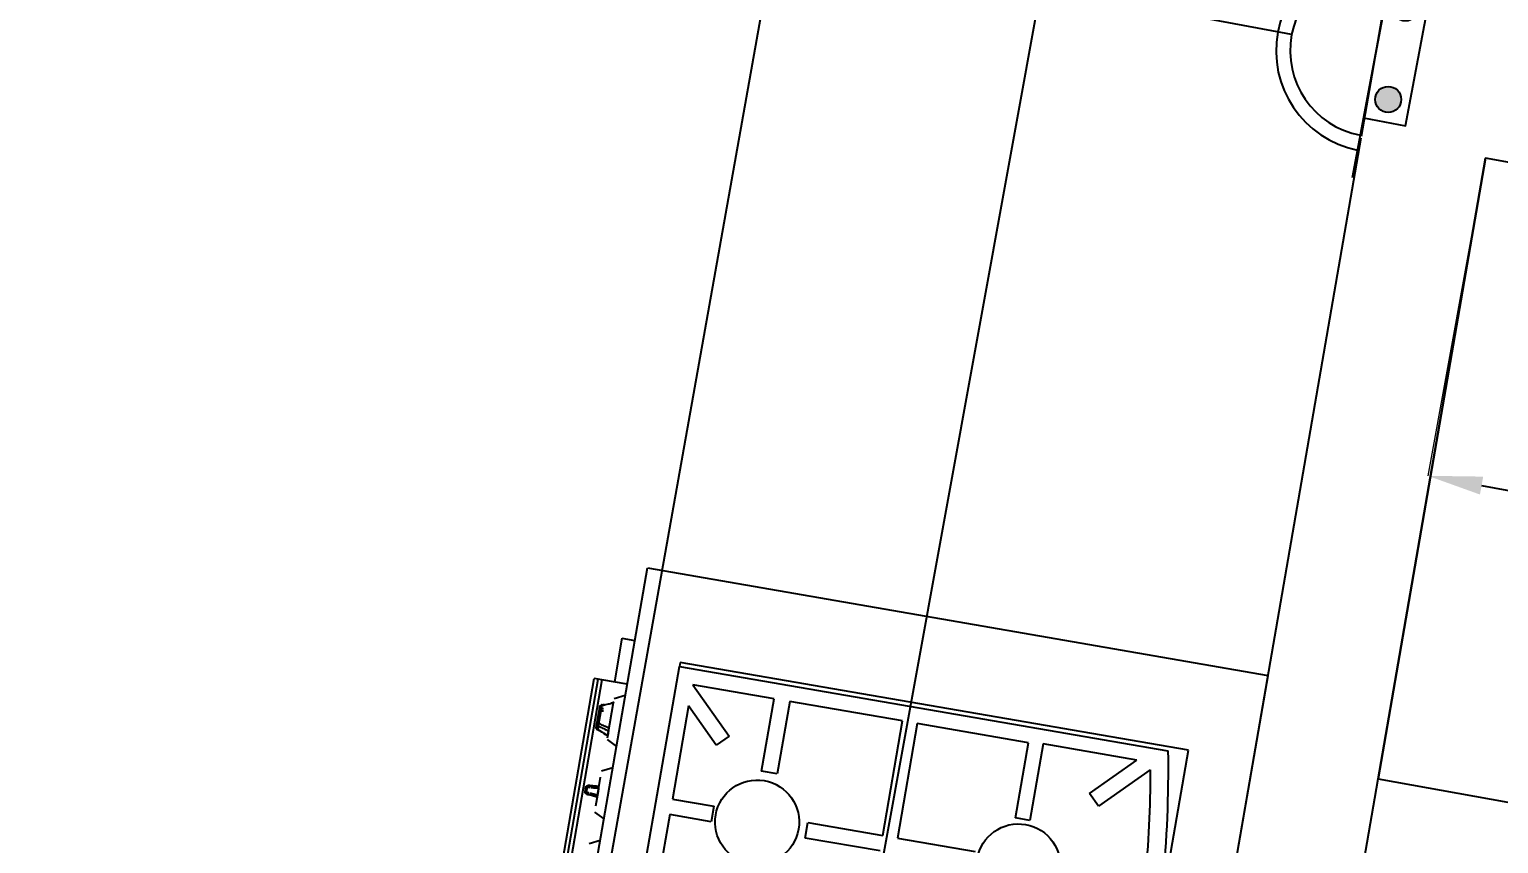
# Model space of a CAD drawing. Extents: x -678889171 to 586587, y -792238163 to 335485.
# Drawn here: x 49044 to 50443, y 32739 to 33514 of the extents above; entities that cross this region are included whole.
import ezdxf
from ezdxf import colors
from ezdxf.entities.mleader import LeaderData, LeaderLine
from ezdxf.math import Vec2, Vec3

# ---------------------------------------------------------------- set-up
doc = ezdxf.new("R2010")
doc.units = 0
doc.header["$MEASUREMENT"] = 0
doc.layers.get('Defpoints').update_dxf_attribs({"color": 252})
for name, color, linetype in [('1', 8, 'Continuous'), ('E-POW-BLOCK', 4, 'Continuous'), ('E-TEXT', 3, 'Continuous'), ('XR-A-9TH-FLOOR$0$A-WALL', 252, 'Continuous'), ('XR-Typ33 8th to11Th$0$XR-A-TYP-8-9-10$0$A-EQPM', 252, 'Continuous'), ('XR-Typ33 8th to11Th$0$XR-A-TYP-8-9-10$0$A-FURN-SANT', 252, 'Continuous'), ('XR-Typ33 8th to11Th$0$XR-A-TYP-8-9-10$0$A-WALL', 252, 'Continuous')]:
    doc.layers.add(name, color=color, linetype=linetype)
doc.styles.get("Standard").update_dxf_attribs({"font": 'arial.ttf'})
doc.styles.add('Work$0$E-M.MODUL', font='romans.shx', dxfattribs={"width": 0.8})
doc.dimstyles.new('Work$0$S-DIM', dxfattribs={"dimscale": 500, "dimtxt": 0.2065, "dimasz": 0.104, "dimexe": 0, "dimexo": 0, "dimgap": 0, "dimtad": 0, "dimdec": 0, "dimzin": 0, "dimdsep": 46, "dimtxsty": 'Work$0$E-M.MODUL', "dimcen": 0.25, "dimclrd": 5, "dimclre": 5, "dimclrt": 1, "dimadec": 0, "dimazin": 0, "dimtfac": 1, "dimtdec": 0, "dimtofl": 0, "dimtmove": 0, "dimatfit": 3, "dimfxl": 1, "dimtolj": 1, "dimtzin": 0, "dimlwe": 13, "dimarcsym": 0})

# ---------------------------------------------------------------- blocks, each defined once
blk = doc.blocks.new('SO1 WP')
at = {"layer": 'E-POW-BLOCK'}
h = blk.add_hatch(color=3, dxfattribs=at)
h.dxf.hatch_style = 1
edge = h.paths.add_edge_path()
edge.add_arc((-0.1064295025979398, -0.0481463273482458), 0.03025259035537483, 0, 360)
at = {"layer": 'E-POW-BLOCK', "color": 3}
for p, q in [((1.4210854715202e-14, 0.2000001000000591), (0, 0.4500002250000605)), ((-0.3000001499999954, 7.105427357601002e-14), (0.3000001499999954, 1.598721155460225e-14))]:
    blk.add_line(p, q, dxfattribs=at)
blk.add_lwpolyline([(0.1593095883453804, 4.352074256530614e-14), (-0.1593095883453804, 4.352074256530614e-14), (-0.1593095883453804, -0.09876317676643558), (0.1593095883453804, -0.09876317676643558)], close=True, dxfattribs=at)
for centre in [(-0.1064295025979398, -0.0481463273482458), (0.1096454942411166, -0.0481463273482458)]:
    blk.add_circle(centre, 0.03025259035537483, dxfattribs=at)
for centre, radius, start, end in [((0, -0.002806461197749854), 0.2353418572437975, 0.6832706906615592, 179.3167293093385), ((0, 1.598721155460225e-14), 0.2000001000000002, 0, 180)]:
    blk.add_arc(centre, radius, start, end, dxfattribs=at)
blk = doc.blocks.new('*D3196')
at = {"layer": '1', "color": 5, "lineweight": 13, "transparency": 16777216}
for p, q in [((50430.66749026506, 33391.5915478285), (50375.68461526021, 33088.95518545229)), ((51875.00279952738, 33129.18518280766), (51820.01992452253, 32826.54882043145))]:
    blk.add_line(p, q, dxfattribs=at)
at = {"layer": '1', "color": 5, "lineweight": -2, "transparency": 16777216}
for p, q in [((50426.84709735199, 33079.66000249509), (50485.43506506732, 33069.0157597465)), ((51768.85744243075, 32835.84400338867), (50760.2038310705, 33019.09586050581))]:
    blk.add_line(p, q, dxfattribs=at)
at = {"layer": '1', "color": 5, "transparency": 16777216}
for points in [[(50428.39629451152, 33088.18708284372), (50425.29790019245, 33071.13292214646), (50375.68461526021, 33088.95518545229)], [(51770.40663959028, 32844.37108373729), (51767.30824527122, 32827.31692304004), (51820.01992452253, 32826.54882043145)]]:
    blk.add_solid(points, dxfattribs=at)
at = {"layer": 'Defpoints', "color": 0, "transparency": 16777216}
for p in [(50430.66749026506, 33391.5915478285), (51875.00279952738, 33129.18518280766, -1.095804525786096e-07), (51820.01992452253, 32826.54882043145)]:
    blk.add_point(p, dxfattribs=at)
at = {"layer": '1', "color": 1, "transparency": 16777216, "insert": (50622.81944806892, 33044.05581012616), "char_height": 103.25, "attachment_point": 5, "rotation": 349.70283580217125, "style": 'Work$0$E-M.MODUL'}
blk.add_mtext('\\A1;1450', dxfattribs=at)
blk = doc.blocks.new('XR-Typ33 8th to11Th$0$XR-A-TYP-8-9-10$0$A$C06567A49')
at = {"layer": 'XR-Typ33 8th to11Th$0$XR-A-TYP-8-9-10$0$A-EQPM'}
for p, q in [((600, 449.9999999999964), (-7.275957614183426e-12, 449.9999999999964)), ((0, -450.0000000000036), (0, 450.0000000000036)), ((600, -450.0000000000036), (600, 449.9999999999964)), ((600, -450.0000000000036), (600, 450)), ((612.4956531715143, 379.9999999999964), (600, 379.9999999999964)), ((612.4956531715143, 379.9999999999964), (612.4956531715143, 337.7388403562254)), ((62.71213462745072, 110.3748900793835), (62.71213462745072, 366.7328205942176)), ((62.71213462745072, 366.7328205942176), (553.9545048757573, 366.732820594214)), ((553.9545048757573, 366.732820594214), (553.9545048757573, 362.8345349078736)), ((553.9545048757573, 362.83453490787), (81.82405292457406, 362.8345349078627)), ((553.95450487575, -361.4915974415235), (553.9545048757573, 362.83453490787)), ((95.31088592138258, 342.1508063353722), (137.8302073770974, 299.6314848796574)), ((148.4368090948992, 310.2380865974555), (109.5459361296307, 349.1289595627168)), ((109.5459361296307, 349.1289595627168), (200.1101176174343, 349.1289595627168)), ((200.1101176174343, 349.1289595627168), (200.1101176174343, 275.2705157667806)), ((213.8156929625984, 275.2705157667842), (213.8156929625911, 347.83453490787)), ((213.8156929625911, 347.83453490787), (321.4356354318952, 347.83453490787)), ((321.4356354318952, 347.83453490787), (321.4356354319025, 237.2279331900681)), ((335.7159935198579, 237.2279331900681), (335.7159935198652, 347.83453490787)), ((335.7159935198652, 347.83453490787), (444.7654941674118, 347.83453490787)), ((444.7654941674118, 347.83453490787), (444.7654941674191, 277.83453490787)), ((459.7654941674191, 277.83453490787), (459.7654941674118, 347.83453490787)), ((459.7654941674118, 347.83453490787), (538.4047468212957, 347.83453490787)), ((538.4047468212957, 347.83453490787), (495.9499181184365, 305.3797062050107)), ((600, 337.73884035624), (624.5425033086649, 337.7388403562363)), ((624.5425033086649, 337.7388403562363), (628.0804822320424, 337.7388403562327)), ((624.5425033086649, 337.7388403562363), (624.5425033086722, -342.5933117551831)), ((628.0804822320424, 337.73884035624), (632.1096163554539, 337.73884035624)), ((628.0804822320351, -342.5933117551795), (628.0804822320424, 337.73884035624)), ((632.1096163554539, -342.5933117551795), (632.1096163554612, 337.7388403562363)), ((632.1096163554539, -342.5933117551795), (632.1096163554612, 337.7388403562363)), ((632.1096163554976, -342.593311755325), (632.1096163554976, 337.7388403560872)), ((506.5565198362237, 294.7731044872162), (538.95450487575, 327.1710895267424)), ((538.95450487575, 327.1710895267424), (538.9545048757645, 237.2279331900681)), ((600.0000000000291, 326.7429066953628), (610.0000000000291, 321.8184777944589)), ((137.8302073770974, 299.6314848796574), (148.4368090948992, 310.2380865974555)), ((609.9999999999927, 288.1923739138037), (610, 318.1926362245686)), ((619.6742752326027, 310.7414436574945), (618.4649946300924, 311.0804872158005)), ((620.1743114854835, 296.284258473559), (620.1743114854908, 313.7694900238312)), ((622.0000000000437, 312.3606579708248), (622.0000000000437, 294.8754264207855)), ((622, 309.3660979610577), (621.9999999999927, 312.360657970934)), ((621.9999999999927, 312.360657970934), (622, 294.8754264209092)), ((621.9999999999927, 291.8808664110365), (622, 309.3660979610577)), ((495.9499181184365, 305.3797062050107), (506.5565198362237, 294.7731044872162)), ((620.1743114854835, 296.284258473559), (620.1743114854908, 290.4720343581466)), ((620.8835632997288, 290.4161839924091), (620.8835632997288, 293.8390764279575)), ((622, 294.8754264209165), (621.9999999999927, 291.8808664110402)), ((610.0000000000291, 282.4230465872788), (600.0000000000364, 277.4986176863713)), ((610, 290.7867385886093), (610, 286.0105198284109)), ((609.9999999999927, 288.1923739138037), (609.9999999999927, 290.6060090928477)), ((609.9999999999927, 288.1923739138037), (610, 283.9224459075995)), ((200.1101176174343, 275.2705157667806), (213.8156929625984, 275.2705157667842)), ((444.7654941674191, 277.83453490787), (459.7654941674191, 277.83453490787)), ((600.0000000000291, 256.7429066953373), (610.0000000000291, 251.8184777944334)), ((609.9999999999927, 232.1207621909853), (609.9999999999927, 246.0574727838357)), ((321.4356354319025, 237.2279331900681), (246.4356354319025, 237.2279331900681)), ((408.0786557545434, 237.2279331900681), (335.7159935198579, 237.2279331900681)), ((408.0786557545362, 222.2279331900718), (408.0786557545434, 237.2279331900681)), ((538.9545048757645, 237.2279331900681), (498.9545048757573, 237.2279331900681)), ((498.9545048757573, 237.2279331900681), (498.9545048757573, 222.2279331900718)), ((610, 235.4980588647559), (610, 228.7434655172146)), ((610, 235.27667338213), (609.9999999999927, 232.1207621909853)), ((609.9999999999927, 235.2107904845434), (610, 229.0305681332138)), ((609.9999999999927, 232.1207621909853), (609.9999999999927, 218.1923739138001)), ((610, 228.9677522440725), (609.9999999999927, 232.1207621909853)), ((620.8835632997216, 229.7004117385368), (620.8835632997288, 234.5411126434337)), ((620.8835632997288, 234.5411126434337), (620.8835632997216, 229.7004117385368)), ((621.9999999999927, 234.238235880639), (621.9999999999927, 230.0032885013316)), ((621.9999999999927, 230.0032885013316), (621.9999999999927, 234.238235880639)), ((335.7159935198579, 222.2279331900718), (408.0786557545362, 222.2279331900718)), ((498.9545048757573, 222.2279331900718), (538.9545048757573, 222.2279331900718)), ((538.9545048757573, 222.2279331900718), (538.9545048757573, 137.2279331900718)), ((610.0000000000364, 212.423046587257), (600.0000000000291, 207.4986176863567)), ((600.0000000000364, 186.7429066953664), (610.0000000000364, 181.8184777944589))]:
    blk.add_line(p, q, dxfattribs=at)
at = {"layer": 'XR-Typ33 8th to11Th$0$XR-A-TYP-8-9-10$0$A-EQPM', "flags": 128}
for points in [[(610.0000000150903, 318.2310045534941), (611.2092864764345, 317.7415744408463), (612.4185724722993, 317.2521279267567)], [(620.1743036732078, 313.7694931827937), (619.0438273522668, 314.226824792142), (617.9133520559626, 314.6841547265176), (616.7828735839576, 315.1414848342029), (615.6523956914607, 315.5988137213317), (614.5219173785226, 316.0561419002115), (613.3914385670505, 316.5134694943408), (612.260959391424, 316.9707965306043), (611.1304798645506, 317.4281230692613), (610.0000000128275, 317.885449162739)], [(617.9133520468531, 308.5921874062733), (619.0438279293958, 308.274728361499), (620.1743045372714, 307.9572678551194)], [(618.4649943843979, 314.804572614019), (619.6742747681783, 314.314977255086), (620.8835554875986, 313.825343514869)], [(610.0000000095097, 293.4271430282824), (611.1304799566715, 293.744597528872), (612.2609595798203, 294.0620525149825), (613.3914388652556, 294.3795080441669), (614.5219177736362, 294.6969641735741), (615.6523961684725, 295.0144209450918), (616.7828746349114, 295.3318786148047), (617.913352046613, 295.6493369757591), (619.0438279291047, 295.9667960205443), (620.174304536944, 296.2842565269311)], [(620.8835563514949, 293.8390743249438), (619.6742752330465, 293.500080724607), (618.464994630478, 293.1610371662828), (617.2557115803502, 292.8219489670773), (616.0464275171325, 292.4828217641625), (614.8371432766435, 292.1436603195143), (613.6278582404702, 291.8044681988467), (612.4185726599753, 291.4652487456005), (611.2092865678351, 291.1260047102151), (610.0000000107684, 290.786738611765)], [(610.0000000150903, 286.0105198284764), (611.2092864764127, 286.4999499411169), (612.4185724722411, 286.989396455192), (613.6278579546197, 287.478861315325), (614.8371428790706, 287.9683465926755), (616.046427141082, 288.4578546834564), (617.2557103771542, 288.9473883692881), (618.4649943841941, 289.4369517678679), (619.6742747679455, 289.92654712679), (620.8835554873294, 290.4161808669996)], [(614.5219173785808, 288.1853824817772), (613.3914385670869, 287.7280548876479), (612.2609593914531, 287.2707278513808), (611.1304798645651, 286.8134013127165), (610.0000000128202, 286.3560752192316)], [(620.1743036733242, 290.4720311992278), (619.0438273523541, 290.0146995898722), (617.9133520560426, 289.5573696554893), (616.7828735840303, 289.1000395477968), (615.6523956915189, 288.6427106606679)], [(610.0000000095097, 237.1207621901522), (611.1304799566788, 237.0218580104338), (612.2609595798276, 236.9229538590589), (613.3914388652483, 236.8240497372353), (614.521917773629, 236.7251456483973), (615.6523961684725, 236.6262416044883), (616.7828746349114, 236.5273375543147), (617.9133520466057, 236.4284335964221), (619.043827929112, 236.3295297723089), (620.174304536944, 236.230625884742)], [(620.1743036732078, 236.2306259603138), (619.0438273522595, 236.3295298227786), (617.9133520559626, 236.4284335955999), (616.7828735839576, 236.527337646261), (615.6523956914607, 236.6262416462159), (614.5219173785226, 236.7251456829654), (613.3914385670432, 236.8240497633269), (612.260959391424, 236.9229538755426), (611.1304798645579, 237.0218580184919), (610.0000000128275, 237.1207621898611)], [(617.2557115803575, 234.8604899336206), (616.0464275171253, 234.9668435969616), (614.8371432766435, 235.0731547290779), (613.627858240463, 235.1794280506401), (612.4185726599753, 235.2856676234042), (611.2092865678351, 235.3918768628464), (610.0000000107684, 235.4980588889557)], [(610.0000000150831, 235.4980588733124), (611.2092864764418, 235.3918768693584), (612.4185724722993, 235.2856676858573), (613.627857954707, 235.179428118583), (614.8371428791797, 235.0731547593205), (616.0464271412275, 234.9668436372704)], [(610.0000000150903, 228.7434655086654), (611.2092864764127, 228.8496475126049), (612.4185724722411, 228.9558566961095), (613.6278579546197, 229.062096263373), (614.8371428790633, 229.1683696226428), (616.0464271410892, 229.2746807446856), (617.2557103771542, 229.3810343742553)], [(616.0464275168415, 229.2746807849799), (614.8371432764252, 229.168369652878), (613.6278582402956, 229.0620963313195), (612.4185726598589, 228.9558567585591), (611.2092865677841, 228.8496475191205), (610.0000000107757, 228.7434654930221)], [(620.1743036733242, 228.0108984216713), (619.0438273523541, 227.9119945591992), (617.9133520560499, 227.8130907863779), (616.7828735840376, 227.7141867357241), (615.6523956915262, 227.6152827357582), (614.5219173785736, 227.5163786990124), (613.3914385670796, 227.4174746186509), (612.2609593914531, 227.3185705064279), (611.1304798645651, 227.2196663634786), (610.0000000128202, 227.1207621921094)], [(610.0000000095097, 227.120762191822), (611.1304799567151, 227.2196663715404), (612.2609595798931, 227.3185705229225), (613.3914388653648, 227.4174746447461), (614.5219177737745, 227.5163787335878), (615.6523961686544, 227.6152827774968), (616.7828746351297, 227.7141868276776), (617.9133520468604, 227.8130907855775), (619.043827929403, 227.9119946096871), (620.1743045372641, 228.0108984972576)], [(620.8835563515022, 234.5411130566972), (619.6742752330538, 234.6476318416171), (618.4649946304926, 234.7540881541718)], [(618.4649943844051, 234.7540881868299), (619.6742747681783, 234.6476320041293), (620.8835554875986, 234.5411132706577)], [(618.4649943842014, 229.4874361951261), (619.6742747679382, 229.5938923778194), (620.883555487344, 229.7004111112874)], [(620.8835563509929, 229.7004113252333), (619.6742752325954, 229.5938925403134), (618.4649946300851, 229.487436227766)]]:
    blk.add_lwpolyline(points, dxfattribs=at)
at = {"layer": 'XR-Typ33 8th to11Th$0$XR-A-TYP-8-9-10$0$A-EQPM'}
for centre, radius, start, end in [((1206.254560800466, 150.7586885774544), 1144.255273808596, 169.3190659346465, 182.0225397908315), ((1208.228911062797, 150.7586885774581), 1129.255273808596, 170.2421079622396, 175.6084535352456), ((203.385794225127, 230.6730134661375), 40.00000000000007, 90.00000000041689, 270.0000000004169), ((203.385794225127, 230.6730134661375), 40.00000000000003, 270.0000000004169, 90.00000000041689), ((455.7780343120394, 229.4230134661375), 40.00000000000001, 90.00000000041689, 270.0000000004169), ((455.7780343120394, 229.4230134661375), 40.00000000000003, 270.0000000004169, 90.00000000041689), ((619.9999999999927, 234.238235880639), 2.000000000000003, 0, 85.00000000390091), ((619.9999999999927, 234.238235880639), 2.000000000000017, 0, 85.00000000724144), ((619.999999999658, 230.0032885013024), 2.000000000000023, 275.0000000094975, 8.337633264175721e-10), ((620, 230.0032885013316), 1.99999999999994, 274.9999999998731, 0)]:
    blk.add_arc(centre, radius, start, end, dxfattribs=at)
for centre, major_axis, ratio, start_param, end_param in [((620, 312.3606579702937), (-1.999999999999943, 5.551115123125626e-17), 0.7071067815247917, 3.141592654044306, 4.62512251785464), ((619.999999999658, 309.366097961145), (-1.99999999999993, 5.55111512312559e-17), 0.7071067811835923, 2.399827721814815, 3.141592654032006), ((619.9999999999927, 312.360657970934), (-1.999999999999906, 5.551115123125523e-17), 0.816322320672949, 3.141592653589823, 3.698198984577707), ((620, 309.366097961054), (-1.999999999999943, 5.551115123125626e-17), 0.5775966315443832, 3.141592653592544, 3.698198984721603), ((619.9999999999927, 294.8754264207491), (-1.999999999999984, 5.55111512312574e-17), 0.7071067811859201, 3.141592653596581, 4.625122517907846), ((619.9999999999927, 294.8754264209165), (-1.999999999999943, 4.56901183554232e-12), 0.5775966315440705, 2.028379991614954, 3.141592653590396), ((620, 291.8808664116659), (-1.999999999999943, 1.247083991628948e-09), 0.7071067815148441, 1.658062789835036, 3.141592654030556), ((619.9999999999927, 291.8808664110365), (-1.999999999999928, 5.551115123125584e-17), 0.8163223206725782, 2.028379991468563, 3.141592653589336), ((619.9999999999927, 234.2382358806426), (-1.999999999999947, 5.551115123125637e-17), 0.1688045536263325, 3.14159265358499, 4.254805315564832), ((619.9999999999927, 234.2382358806426), (-1.999999999999943, 3.728295450144864e-12), 0.1688045536265056, 3.141592653590812, 4.254805315566264), ((619.9999999999927, 230.0032885013279), (-1.999999999999943, 5.551115123125626e-17), 0.1688045536261788, 2.02837999133135, 3.141592653597197), ((620, 230.0032885013316), (-1.999999999999928, 5.551115123125584e-17), 0.168804553625729, 2.028379991469087, 3.141592653591893)]:
    blk.add_ellipse(centre, major_axis=major_axis, ratio=ratio, start_param=start_param, end_param=end_param, dxfattribs=at)
for points in [[(610, 317.8854491679922), (609.9999999999927, 318.2633918604952), (609.9999999999927, 318.6989271172606), (610, 318.4937621175413), (610, 318.2310045535596)], [(620.1743036733606, 313.7694931827355), (620.307152194473, 313.9565933660742), (620.560213479308, 314.2294584842639), (620.8233832181431, 314.2501819007666), (620.8846479928179, 314.0020685067175), (620.8835554875986, 313.825343514869)], [(620.8835563512112, 293.839074324871), (620.8846488551426, 294.0897727316187), (620.8233841091278, 294.6653665441736), (620.5602143656215, 295.5726577860005), (620.3071530573143, 296.0807193088222), (620.1743045369876, 296.284256526942)], [(610, 290.7867385886093), (609.9999999999927, 291.2884133996813), (610, 291.75928450832), (610, 292.1993519145253)], [(610, 285.6879659906299), (609.9999999999927, 285.6976866979057), (610, 285.8052046438279), (610, 286.0105198284109)], [(620.1743036731059, 290.4720311991368), (620.3071521942184, 290.2849310157872), (620.5602134790533, 290.0120658976048), (620.8233832178739, 289.991342481102), (620.8846479925705, 290.2394558751585), (620.8835554873294, 290.4161808669996)], [(610, 235.4980588647559), (609.9999999999927, 236.0363192189943), (609.9999999999927, 236.4406746733039), (610, 236.7111252276773)], [(610, 227.5478650813566), (609.9999999999927, 227.81831563573), (609.9999999999927, 228.2168491143493), (610, 228.7434655172146)], [(620.1743036733606, 236.2306259602956), (620.307152194473, 236.2190032207327), (620.5602134793226, 236.0526942823744), (620.8233832181359, 235.4257961925505), (620.8846479928325, 234.8433472545184), (620.8835554875914, 234.541113270654)], [(620.8835563512112, 234.541113056719), (620.8846488551571, 234.8433470378332), (620.8233841091351, 235.4257960499162), (620.5602143656288, 236.0526941863973), (620.3071530573288, 236.2190031452446), (620.1743045369876, 236.2306258847348)], [(620.8835563514076, 229.700411325266), (620.884648855339, 229.3981773441374), (620.8233841093097, 228.8157283320434), (620.5602143657961, 228.1888301955732), (620.3071530574962, 228.0225212367404), (620.1743045371695, 228.0108984972503)], [(620.1743036731059, 228.0108984216531), (620.3071521942256, 228.022521161216), (620.5602134790606, 228.1888300995743), (620.8233832178812, 228.8157281893982), (620.8846479925633, 229.3981771274339), (620.883555487344, 229.7004111112874)]]:
    blk.add_open_spline(points, degree=3, dxfattribs=at)
blk = doc.blocks.new('XR-Typ33 8th to11Th')
at = {"layer": 'XR-Typ33 8th to11Th$0$XR-A-TYP-8-9-10$0$A-EQPM'}
for points, elevation in [([(52903.05935174975, 20557.87235525722), (52309.70113925747, 17291.64396294343)], -1.805031662313848e-07), ([(52320.93825732613, 20054.01365024004), (52542.65447688878, 20014.00401049836), (52170.49338669377, 17925.91108111767)], 3.606036432077129e-09)]:
    blk.add_lwpolyline(points, dxfattribs=dict(at, elevation=elevation))
at = {"layer": 'XR-Typ33 8th to11Th$0$XR-A-TYP-8-9-10$0$A-FURN-SANT', "ltscale": 0.5, "elevation": -1.095804566946589e-07}
blk.add_lwpolyline([(53128.81100340118, 19278.28269475626), (54739.37675537042, 18988.45751630614), (54845.0039279425, 19576.26241481671), (53231.10213931434, 19869.47556221922)], close=True, dxfattribs=at)
at = {"layer": 'XR-Typ33 8th to11Th$0$XR-A-TYP-8-9-10$0$A-WALL'}
for p, q in [((53112.93192920931, 19890.35579656402), (53235.7921707946, 20600.42806110182)), ((52632.31471456335, 17112.62274333228), (53112.65790578113, 19888.77207481899)), ((52771.03081616019, 17210.48773942399), (53231.10213931434, 19869.47556221922))]:
    blk.add_line(p, q, dxfattribs=at)
at = {"layer": 'XR-Typ33 8th to11Th$0$XR-A-TYP-8-9-10$0$A-EQPM', "xscale": -1, "rotation": 350.1835887734259}
blk.add_blockref('XR-Typ33 8th to11Th$0$XR-A-TYP-8-9-10$0$A$C06567A49', (52947.35062198266, 18933.37661216331, -1.095804566946589e-07), dxfattribs=at)

msp = doc.modelspace()

# ---------------------------------------------------------------- block references
at = {"layer": 'XR-A-9TH-FLOOR$0$A-WALL'}
msp.add_blockref('XR-Typ33 8th to11Th', (-2800.434649049275, 13522.11598560929), dxfattribs=at)

# ---------------------------------------------------------------- next in the draw order: block references
at = {"layer": 'E-POW-BLOCK', "xscale": 410.199535128542, "yscale": 410.199535128542, "zscale": 410.199535128542, "rotation": 79.37101415274812}
msp.add_blockref('SO1 WP', (50326.58909286713, 33493.91558527731, 1.095804533012715e-07), dxfattribs=at)

# ---------------------------------------------------------------- next in the draw order: dimensions: what is measured, and where the dimension line sits
at = {"layer": '1', "color": 2}
dim = msp.add_linear_dim(base=(51820.01992452253, 32826.54882043145), p1=(50430.66749026506, 33391.5915478285), p2=(51875.00279952739, 33129.18518280766, -1.095804525786096e-07), angle=349.70283580217125, text='1450', dimstyle='Work$0$S-DIM', dxfattribs=at)
dim.commit()
dim.dimension.update_dxf_attribs({"geometry": '*D3196', "text_midpoint": (50622.81944806892, 33044.05581012616), "dimtype": 161})

# ---------------------------------------------------------------- next in the draw order: leaders
at = {"layer": 'E-TEXT', "color": 30}
ml = msp.add_multileader_mtext('Standard', dxfattribs=at)
ml.set_content('\\C30;CT7/DP-T-8 {\\A1;3(1x3)mm\\H0.7x;\\S2^ ;\\H1.42857x; \\P∅ 25 mm PVC CONDUIT}', color=3)
ml.set_leader_properties(color=30)
ml.build(insert=Vec2(0, 0))
ml.multileader.update_dxf_attribs({"text_right_attachment_type": 6, "dogleg_length": 0.2763936738358556, "arrow_head_size": 122.8416328159356, "scale": 2})
ctx = ml.context
ctx.base_point, ctx.scale, ctx.char_height, ctx.arrow_head_size, ctx.landing_gap_size, ctx.plane_origin, ctx.plane_x_axis, ctx.plane_y_axis = Vec3(46372.19809088822, 33393.72448894334, -7.019696708006552e-06), 2, 122.8416328159356, 122.8416328159356, 2.456832656318713, Vec3(45777.04134676934, 42797.1843523303, 3.684242408836668e-05), Vec3(0.9846287832664771, -0.1746601247084658, -9.12421574676617e-21), Vec3(0.1746601247084658, 0.9846287832664771, 4.791073561777412e-09)
ctx.right_attachment = 6
notes = []
notes.append((ctx, [(1, (1, 1, 0), (48258.45189913099, 32974.30700111257, -7.419833782501345e-06), (-0.9846287832664772, 0.1746601247084658, 9.125587421841966e-21), 0.4422298781373694, [(1, [(48541.47844377687, 34617.26210423413, 5.67529457287461e-07)], 0, [])])]))
ctx.mtext.insert, ctx.mtext.text_direction, ctx.mtext.rotation, ctx.mtext.width, ctx.mtext.defined_height, ctx.mtext.flow_direction, ctx.mtext.extrusion = Vec3(46385.77667113394, 33456.20599871967, -6.713581941068411e-06), Vec3(0.9846287832664771, -0.1746601247084658, -9.125042927378723e-21), 6.107624730736929, 2014.069566492613, 466.3456601953516, 5, Vec3(-8.368095057784794e-10, -4.717428931674606e-09, 1)
ml = msp.add_multileader_mtext('Standard', dxfattribs=at)
ml.set_content('\\C30;CT9/DP-T-8 {\\A1;3(1x3)mm\\H0.7x;\\S2^ ;\\H1.42857x; \\P∅ 25 mm PVC CONDUIT}', color=3)
ml.set_leader_properties(color=30)
ml.build(insert=Vec2(0, 0))
ml.multileader.update_dxf_attribs({"text_right_attachment_type": 6, "dogleg_length": 0.2763936738358556, "arrow_head_size": 153.5520410199195, "scale": 2})
ctx = ml.context
ctx.base_point, ctx.scale, ctx.char_height, ctx.arrow_head_size, ctx.landing_gap_size, ctx.plane_origin, ctx.plane_x_axis, ctx.plane_y_axis = Vec3(44482.23725321858, 34391.40196997378, -1.12307459537401e-05), 2, 153.5520410199195, 153.5520410199195, 3.071040820398391, Vec3(43447.94073480213, 45131.63605276021, 2.834546148002503e-05), Vec3(0.9837534464715342, -0.1795248076322006, 3.477911888746864e-09), Vec3(0.1795248076322006, 0.9837534464715342, 4.7996689140011e-09)
ctx.right_attachment = 6
notes.append((ctx, [(1, (1, 1, 0), (46837.43434377143, 33855.48231125401, -3.339111967502729e-06), (-0.9837534464715341, 0.1795248076322005, -3.477911888746862e-09), 0.5527873476717117, [(1, [(46924.0020700634, 34483.12463882047, -3.966854890385584e-07)], 0, [])])]))
ctx.mtext.insert, ctx.mtext.text_direction, ctx.mtext.rotation, ctx.mtext.width, ctx.mtext.defined_height, ctx.mtext.flow_direction, ctx.mtext.extrusion = Vec3(44499.59631266817, 34469.41900798306, -1.083673521004443e-05), Vec3(0.9837534464715342, -0.1795248076322006, 3.477911888746863e-09), 6.102681917348368, 2517.586958115766, 582.9320752441895, 5, Vec3(-4.283067445563336e-09, -4.097319373281774e-09, 1)
ml = msp.add_multileader_mtext('Standard', dxfattribs=at)
ml.set_content('\\C30;CT8/DP-T-8 {\\A1;3(1x3)mm\\H0.7x;\\S2^ ;\\H1.42857x; \\P∅ 25 mm PVC CONDUIT}', color=3)
ml.set_leader_properties(color=30)
ml.build(insert=Vec2(0, 0))
ml.multileader.update_dxf_attribs({"text_right_attachment_type": 6, "dogleg_length": 0.2763936738358556, "arrow_head_size": 153.5520410199195, "scale": 2})
ctx = ml.context
ctx.base_point, ctx.scale, ctx.char_height, ctx.arrow_head_size, ctx.landing_gap_size, ctx.plane_origin, ctx.plane_x_axis, ctx.plane_y_axis = Vec3(44315.04905285282, 32599.84844898976, -1.272391329464673e-05), 2, 153.5520410199195, 153.5520410199195, 3.071040820398391, Vec3(43339.59544555689, 43642.99745512279, 2.834546148002503e-05), Vec3(0.9837534464715342, -0.1795248076322006, 3.477911888746864e-09), Vec3(0.1795248076322006, 0.9837534464715342, 4.7996689140011e-09)
ctx.right_attachment = 6
notes.append((ctx, [(1, (1, 1, 0), (46670.24614340568, 32063.92879026999, -4.832279308409353e-06), (-0.9837534464715341, 0.1795248076322005, -3.477911888746862e-09), 0.5527873476717117, [(1, [(46817.86691421425, 32983.7861365354, -4.310602652445254e-07)], 0, [])])]))
ctx.mtext.insert, ctx.mtext.text_direction, ctx.mtext.rotation, ctx.mtext.width, ctx.mtext.defined_height, ctx.mtext.flow_direction, ctx.mtext.extrusion = Vec3(44332.40811230242, 32677.86548699904, -1.232990255095106e-05), Vec3(0.9837534464715342, -0.1795248076322006, 3.477911888746863e-09), 6.102681917348368, 2517.586958115766, 582.9320752441895, 5, Vec3(-4.283067445563336e-09, -4.097319373281774e-09, 1)
for ctx, leaders in notes:
    for number, flags, end, landing, length, lines in leaders:
        leader = LeaderData()
        leader.index, (leader.has_last_leader_line, leader.has_dogleg_vector, leader.attachment_direction) = number, flags
        leader.last_leader_point, leader.dogleg_vector, leader.dogleg_length = Vec3(end), Vec3(landing), length
        for number, points, colour, breaks in lines:
            line = LeaderLine()
            line.index, line.vertices, line.color, line.breaks = number, Vec3.list(points), colors.encode_raw_color(colour), breaks
            leader.lines.append(line)
        ctx.leaders.append(leader)

doc.saveas('drawing.dxf')
